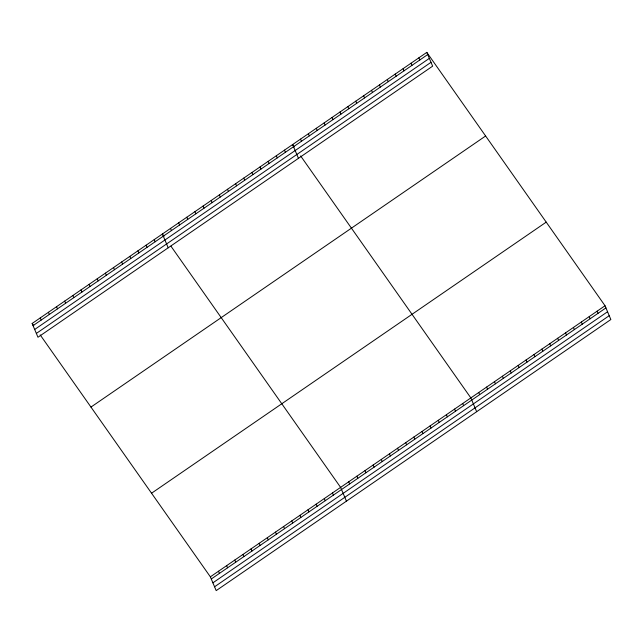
<?xml version="1.0" encoding="UTF-8"?>
<svg xmlns="http://www.w3.org/2000/svg" width="643" height="643" viewBox="0 0 643 643"><rect width="100%" height="100%" fill="white"/><g stroke="black" fill="none" stroke-linecap="round" stroke-linejoin="round"><path stroke-width="0.96" d="M426.807 52.38L432.635 66.165L37.969 337.254L32.15 323.469L426.807 52.38L605.031 305.746L610.85 319.531L216.193 590.62L210.365 576.835L40.171 334.874M33.058 325.631L427.724 54.542M34.682 329.465L429.339 58.376M36.354 333.42L431.011 62.331M90.96 407.083L485.618 135.994M151.555 493.221L546.212 222.132M210.365 576.835L605.031 305.746M211.282 578.989L605.939 307.901M212.897 582.831L607.563 311.742M214.569 586.778L609.226 315.689M294.229 146.837L292.621 144.554L298.448 158.339M300.643 155.952L470.845 397.913L476.664 411.697M163.989 236.294L162.39 234.012L168.209 247.796M170.942 246.173L340.605 487.378L346.432 501.154M32.15 323.469L33.758 325.752M597.138 311.164L598.046 313.326M589.245 316.589L590.153 318.743M581.344 322.014L582.261 324.168M573.452 327.432L574.368 329.594M565.559 332.857L566.475 335.011M557.666 338.274L558.582 340.436M549.773 343.7L550.689 345.854M418.915 57.806L419.831 59.96M541.88 349.117L542.796 351.279M411.022 63.223L411.938 65.385M533.987 354.542L534.904 356.696M403.129 68.648L404.037 70.802M526.095 359.959L527.011 362.122M395.236 74.074L396.144 76.228M518.202 365.385L519.118 367.539M387.343 79.491L388.251 81.653M510.309 370.81L511.225 372.964M379.45 84.916L380.359 87.07M502.416 376.227L503.324 378.389M371.558 90.333L372.466 92.496M494.523 381.653L495.431 383.807M363.665 95.759L364.573 97.913M486.63 387.07L487.539 389.232M355.772 101.176L356.68 103.338M478.738 392.495L479.646 394.649M347.879 106.601L348.787 108.755M339.986 112.019L340.894 114.181M462.703 403.507L463.619 405.661M332.093 117.444L333.002 119.606M454.561 409.101L455.477 411.255M324.201 122.869L325.109 125.023M446.427 414.687L447.335 416.849M316.308 128.287L317.216 130.449M438.285 420.281L439.193 422.435M308.415 133.712L309.323 135.866M430.143 425.875L431.059 428.029M300.514 139.129L301.43 141.291M422.001 431.461L422.917 433.623M413.867 437.055L414.775 439.209M284.487 150.141L285.396 152.303M405.725 442.641L406.633 444.803M276.345 155.735L277.254 157.897M397.583 448.235L398.499 450.397M268.203 161.329L269.12 163.483M389.449 453.829L390.357 455.983M260.069 166.915L260.978 169.077M381.307 459.415L382.215 461.578M251.927 172.509L252.836 174.671M373.165 465.01L374.073 467.172M243.785 178.103L244.694 180.257M365.023 470.604L365.939 472.758M235.643 183.689L236.56 185.851M356.889 476.19L357.797 478.352M227.509 189.283L228.418 191.437M348.747 481.784L349.655 483.938M219.367 194.877L220.276 197.031M211.226 200.463L212.142 202.625M332.463 492.964L333.379 495.126M203.084 206.057L204 208.211M324.329 498.558L325.237 500.712M194.95 211.651L195.858 213.806M316.187 504.152L317.095 506.306M186.808 217.238L187.716 219.4M308.045 509.738L308.961 511.9M178.666 222.832L179.582 224.986M299.903 515.332L300.82 517.486M170.524 228.418L171.44 230.58M291.769 520.918L292.678 523.08M283.627 526.513L284.536 528.675M154.248 239.606L155.156 241.76M275.485 532.107L276.402 534.261M146.106 245.192L147.022 247.354M267.351 537.693L268.26 539.855M137.972 250.786L138.88 252.94M259.209 543.287L260.118 545.441M129.83 256.38L130.738 258.534M251.067 548.881L251.976 551.035M121.688 261.966L122.596 264.128M242.925 554.467L243.842 556.629M113.546 267.56L114.462 269.714M234.791 560.061L235.7 562.215M105.412 273.154L106.32 275.308M226.649 565.655L227.558 567.809M97.27 278.74L98.178 280.903M218.507 571.241L219.424 573.403M89.128 284.335L90.044 286.489M80.986 289.921L81.902 292.083M72.852 295.515L73.76 297.677M64.71 301.109L65.618 303.263M56.568 306.695L57.484 308.857M48.426 312.289L49.342 314.451M40.292 317.883L41.2 320.037"/></g></svg>
